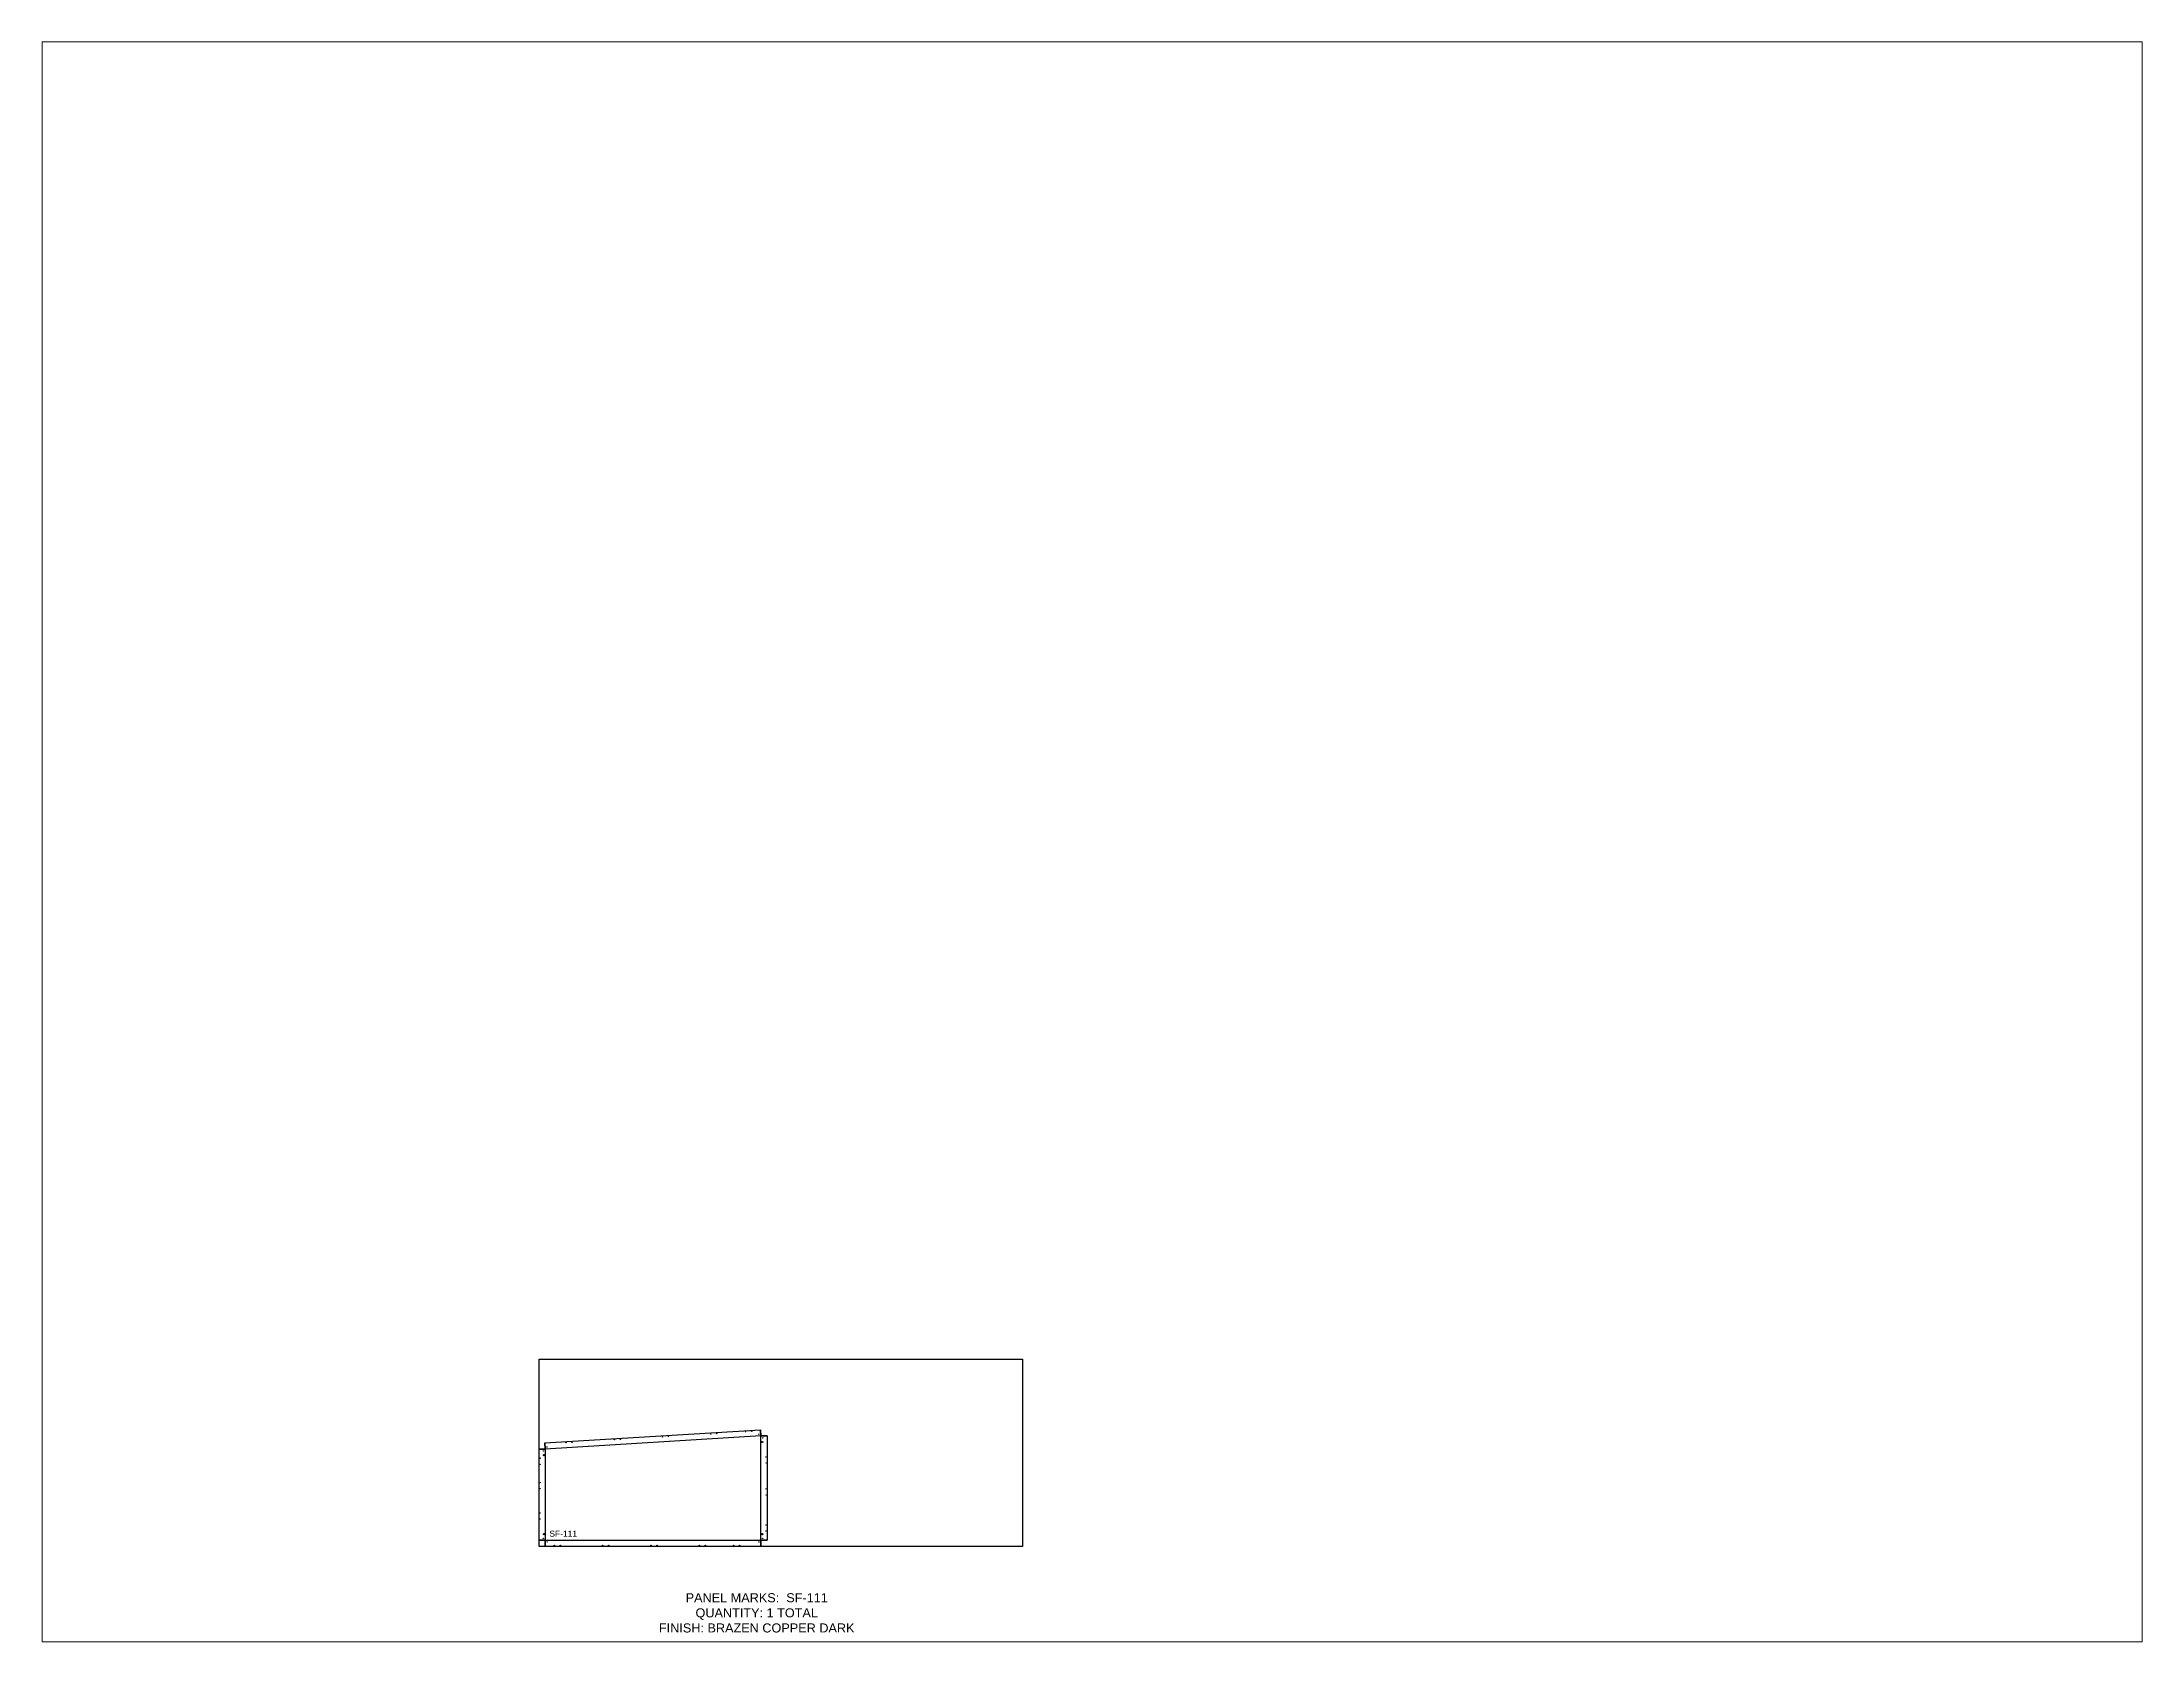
# Paper-space layout 'Layout1' of a CAD drawing. Header units: inches. Extents: x 1.05 to 9.45, y 0.8 to 7.2.
# The model-space entities are those that its viewports show. They can reach past a viewport. Long polylines and large blocks are cut down to what shows.
import ezdxf

# ---------------------------------------------------------------- set-up
doc = ezdxf.new("R2010")
doc.units = ezdxf.units.IN
doc.header["$MEASUREMENT"] = 0
doc.linetypes.add('HIDDEN', pattern=[0.375, 0.25, -0.125])
doc.linetypes.add('PHANTOM', pattern=[2.5, 1.25, -0.25, 0.25, -0.25, 0.25, -0.25])
for name, color, linetype in [('CUT', 7, 'Continuous'), ('DIMS', 1, 'Continuous'), ('HOLES', 6, 'Continuous'), ('ROUT', 1, 'HIDDEN'), ('SHEET', 5, 'PHANTOM'), ('TEXT', 2, 'PHANTOM'), ('WEEPS', 3, 'HIDDEN')]:
    doc.layers.add(name, color=color, linetype=linetype)
doc.styles.get("Standard").update_dxf_attribs({"font": 'arial.ttf'})

msp = doc.modelspace()

# ---------------------------------------------------------------- linework, layer by layer
at = {"layer": 'CUT', "ltscale": 0.25}
msp.add_lwpolyline([(2.06, 0), (2.06, 2.06), (0, 2.06), (0, 32.2), (2.06, 32.2), (1.94, 34.26), (73.31, 38.62), (73.44, 36.56), (75.5, 36.56), (75.5, 2.06), (73.44, 2.06), (73.44, 0)], close=True, dxfattribs=at)
at = {"layer": 'HOLES', "ltscale": 0.25}
for centre in [(24.92, 35.29), (26.91, 35.41), (40.89, 36.26), (42.88, 36.38), (56.86, 37.24), (58.85, 37.36), (68.34, 37.94), (70.34, 38.06), (72.78, 37.15), (74.06, 35.94), (0.37, 29.2), (1.44, 31.57), (2.65, 32.86), (8.95, 34.31), (10.95, 34.43), (75.13, 29.56), (0.37, 27.2), (0.37, 21.07), (75.13, 27.56), (0.37, 19.07), (75.13, 19.06), (75.13, 17.06), (0.37, 11.07), (0.37, 9.07), (75.13, 7.06), (1.44, 2.69), (2.69, 1.44), (5.07, 0.37), (7.07, 0.37), (21.07, 0.37), (23.07, 0.37), (37.07, 0.37), (39.07, 0.37), (53.06, 0.37), (55.06, 0.37), (64.44, 0.37), (66.44, 0.37), (72.81, 1.44), (74.06, 2.69), (75.13, 5.06)]:
    msp.add_circle(centre, 0.0625, dxfattribs=at)
at = {"layer": 'ROUT', "ltscale": 0.25}
msp.add_line((0, 2.06), (75.5, 2.06), dxfattribs=at)
for points in [[(75.5, 36.56), (73.44, 36.56), (2.06, 32.2), (0, 32.2)], [(73.44, 0), (73.44, 36.56), (73.31, 38.62)], [(1.94, 34.26), (2.06, 32.2), (2.06, 0)]]:
    msp.add_lwpolyline(points, dxfattribs=at)
at = {"layer": 'SHEET'}
msp.add_lwpolyline([(0, 62), (160, 62), (160, 0), (0, 0)], close=True, dxfattribs=at)
at = {"layer": 'WEEPS', "ltscale": 0.25}
for centre in [(1.66, 30.2), (73.85, 34.56), (1.66, 4.06), (73.85, 4.06)]:
    msp.add_circle(centre, 0.188, dxfattribs=at)

# ---------------------------------------------------------------- texts
at = {"layer": 'DIMS', "ltscale": 0.25, "insert": (8.01, 3.18), "char_height": 2, "attachment_point": 8}
msp.add_mtext_dynamic_manual_height_columns('SF-111', width=3.0859, gutter_width=10, heights=[2.07], dxfattribs=at)
at = {"layer": 'TEXT', "insert": (72.05, -22.01), "char_height": 3, "attachment_point": 5}
msp.add_mtext_dynamic_manual_height_columns('PANEL MARKS:  SF-111\\PQUANTITY: 1 TOTAL\\PFINISH: BRAZEN COPPER DARK', width=199.7409, gutter_width=1, heights=[0], dxfattribs=at)

psp = doc.layouts.get("Layout1")

# ---------------------------------------------------------------- viewports
at = {"layer": 'CUT'}
psp.add_viewport(center=(5.25, 4), size=(8.4, 6.4), view_center_point=(183.0157, 233.1318), view_height=529.538938, dxfattribs=at)

doc.saveas('drawing.dxf')
